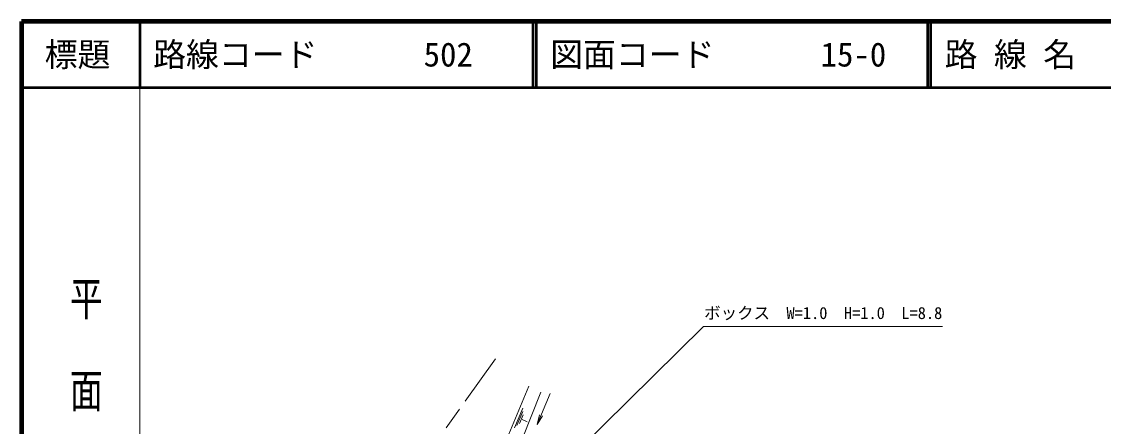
# Model space of a CAD drawing. Units: millimetres, scale not verified. Extents: x 40000 to 680000, y 20000 to 380000.
# Drawn here: x 40000 to 204516, y 318442 to 380000 of the extents above; entities that cross this region are included whole.
import ezdxf
from ezdxf.enums import TextEntityAlignment as Align

# ---------------------------------------------------------------- set-up
doc = ezdxf.new("R2010")
doc.units = ezdxf.units.MM
doc.header["$LTSCALE"] = 1000
doc.linetypes.add('CHAIN', pattern=[18.5, 12, -1.5, 3.5, -1.5])
for name, color, linetype, lineweight in [('M-BGD', 7, 'Continuous', 13), ('M-BMK', 2, 'CHAIN', 13), ('M-STR-HTXT', 7, 'Continuous', 13), ('M-TTL', 2, 'Continuous', 140), ('M-TTL-BAND', 7, 'Continuous', 13), ('M-TTL-LINE', 7, 'Continuous', 50)]:
    doc.layers.add(name, color=color, linetype=linetype, lineweight=lineweight)
doc.layers.add('M-TTL-TXT', color=7, linetype='Continuous')
doc.styles.add('@ＭＳ ゴシック', font='')
doc.styles.add('ＭＳ ゴシック', font='')
doc.styles.get('@ＭＳ ゴシック').set_extended_font_data('@MS Gothic')
doc.styles.get('ＭＳ ゴシック').set_extended_font_data('MS Gothic')

msp = doc.modelspace()

# ---------------------------------------------------------------- linework, layer by layer
at = {"layer": 'M-BGD'}
for p, q in [((109103, 305314), (117113, 324568)), ((120373, 323456), (118403, 318731)), ((114960, 318219), (116237, 321199)), ((115335, 318558), (116247, 320686)), ((115710, 318896), (116257, 320173)), ((116112, 319476), (116882, 319127)), ((118403, 318731), (118749, 320212)), ((118403, 318731), (119211, 320020))]:
    msp.add_line(p, q, dxfattribs=at)
msp.add_lwpolyline([(118957, 323662), (113266, 309342), (110292, 302901), (97506, 291565)], dxfattribs=at)
at = {"layer": 'M-BMK'}
msp.add_line((85926, 292186), (112059, 328713), dxfattribs=at)
at = {"layer": 'M-STR-HTXT'}
for p, q in [((94335, 284890), (143694, 333644)), ((143694, 333644), (180071, 333644))]:
    msp.add_line(p, q, dxfattribs=at)
at = {"layer": 'M-TTL'}
for p, q in [((40000, 380000), (40000, 20000)), ((680000, 380000), (40000, 380000))]:
    msp.add_line(p, q, dxfattribs=at)
at = {"layer": 'M-TTL-BAND'}
msp.add_line((58000, 370000), (58000, 20000), dxfattribs=at)
at = {"layer": 'M-TTL-LINE'}
for p, q in [((58000, 380000), (58000, 370000)), ((117750, 380000), (117750, 370000)), ((118250, 380000), (118250, 370000)), ((177750, 380000), (177750, 370000)), ((178250, 380000), (178250, 370000)), ((40000, 370000), (680000, 370000))]:
    msp.add_line(p, q, dxfattribs=at)

# ---------------------------------------------------------------- texts
at = {"layer": 'M-STR-HTXT', "style": 'ＭＳ ゴシック'}
msp.add_text('ボックス\u3000W=1.0\u3000H=1.0\u3000L=8.8', height=1833, dxfattribs=at).set_placement((161918, 334218), align=Align.BOTTOM_CENTER)
at = {"layer": 'M-TTL-BAND', "style": '@ＭＳ ゴシック', "width": 1.4}
msp.add_text('平  面  図', height=3666, rotation=270, dxfattribs=at).set_placement((49777, 306475), align=Align.MIDDLE_RIGHT)
at = {"layer": 'M-TTL-TXT', "style": 'ＭＳ ゴシック'}
msp.add_text('標題', height=3666, dxfattribs=at).set_placement((48500, 375000), align=Align.MIDDLE_CENTER)
for s, p in [('路線コード', (60000, 375000)), ('502', (101142, 375000)), ('図面コード', (120380, 375000)), ('15-0', (161521, 375000)), ('路 線 名', (180380, 375000))]:
    msp.add_text(s, height=3666, dxfattribs=at).set_placement(p, align=Align.MIDDLE_LEFT)

doc.saveas('drawing.dxf')
